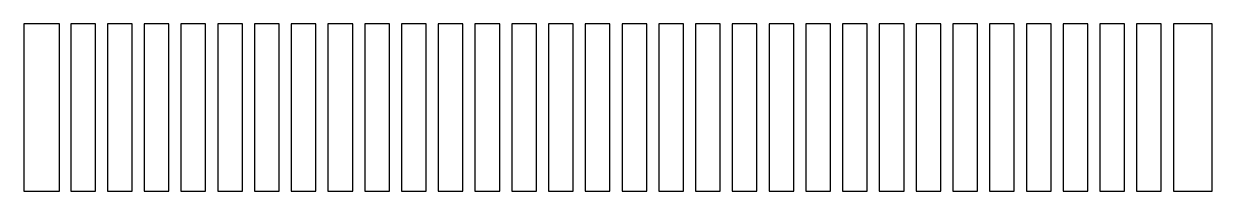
# Model space of a CAD drawing. Header units: millimetres. Extents: x 13 to 499, y 7 to 75.
import ezdxf

# ---------------------------------------------------------------- set-up
doc = ezdxf.new("R2010")
doc.units = ezdxf.units.MM
doc.layers.get('0').update_dxf_attribs({"linetype": 'CONTINUOUS'})

msp = doc.modelspace()

# ---------------------------------------------------------------- linework, layer by layer
for points in [[(27.78125, 74.81564), (13.22917, 74.81564), (13.22917, 6.51999), (27.78125, 6.51999)], [(32.39232, 74.81572), (32.39232, 6.52006), (42.47964, 6.52006), (42.47964, 74.81572)], [(47.4073, 74.81572), (47.4073, 6.52006), (57.49462, 6.52006), (57.49462, 74.81572)], [(72.50959, 6.52006), (72.50959, 74.81572), (62.42227, 74.81572), (62.42227, 6.52006)], [(87.52458, 74.81572), (77.43726, 74.81572), (77.43726, 6.52006), (87.52458, 6.52006)], [(102.53955, 74.81572), (92.45223, 74.81572), (92.45223, 6.52006), (102.53955, 6.52006)], [(117.55453, 74.81572), (107.46721, 74.81572), (107.46721, 6.52006), (117.55453, 6.52006)], [(132.56951, 74.81572), (122.48219, 74.81572), (122.48219, 6.52006), (132.56951, 6.52006)], [(147.58449, 74.81572), (137.49717, 74.81572), (137.49717, 6.52006), (147.58449, 6.52006)], [(162.59946, 74.81572), (152.51214, 74.81572), (152.51214, 6.52006), (162.59946, 6.52006)], [(177.61444, 74.81572), (167.52712, 74.81572), (167.52712, 6.52006), (177.61444, 6.52006)], [(192.62941, 74.81572), (182.54209, 74.81572), (182.54209, 6.52006), (192.62941, 6.52006)], [(207.6444, 74.81572), (197.55708, 74.81572), (197.55708, 6.52006), (207.6444, 6.52006)], [(222.65938, 74.81572), (212.57205, 74.81572), (212.57205, 6.52006), (222.65938, 6.52006)], [(237.67437, 74.81572), (227.58705, 74.81572), (227.58705, 6.52006), (237.67437, 6.52006)], [(252.68934, 74.81572), (242.60202, 74.81572), (242.60202, 6.52006), (252.68934, 6.52006)], [(267.70431, 74.81572), (257.61699, 74.81572), (257.61699, 6.52006), (267.70431, 6.52006)], [(282.71931, 74.81572), (272.63198, 74.81572), (272.63198, 6.52006), (282.71931, 6.52006)], [(297.73428, 74.81572), (287.64696, 74.81572), (287.64696, 6.52006), (297.73428, 6.52006)], [(312.74925, 74.81572), (302.66193, 74.81572), (302.66193, 6.52006), (312.74925, 6.52006)], [(327.76422, 74.81572), (317.6769, 74.81572), (317.6769, 6.52006), (327.76422, 6.52006)], [(342.77919, 74.81572), (332.69187, 74.81572), (332.69187, 6.52006), (342.77919, 6.52006)], [(357.79417, 74.81572), (347.70684, 74.81572), (347.70684, 6.52006), (357.79417, 6.52006)], [(372.80916, 74.81572), (362.72184, 74.81572), (362.72184, 6.52006), (372.80916, 6.52006)], [(387.82416, 74.81572), (377.73684, 74.81572), (377.73684, 6.52006), (387.82416, 6.52006)], [(402.83911, 74.81572), (392.75179, 74.81572), (392.75179, 6.52006), (402.83911, 6.52006)], [(417.85411, 74.81572), (407.76678, 74.81572), (407.76678, 6.52006), (417.85411, 6.52006)], [(432.86908, 74.81572), (422.78176, 74.81572), (422.78176, 6.52006), (432.86908, 6.52006)], [(447.88405, 74.81572), (437.79673, 74.81572), (437.79673, 6.52006), (447.88405, 6.52006)], [(462.89902, 74.81572), (452.8117, 74.81572), (452.8117, 6.52006), (462.89902, 6.52006)], [(477.91402, 74.81572), (467.8267, 74.81572), (467.8267, 6.52006), (477.91402, 6.52006)], [(498.7167, 74.81572), (482.8417, 74.81572), (482.8417, 6.52006), (498.7167, 6.52006)]]:
    msp.add_lwpolyline(points, close=True)

doc.saveas('drawing.dxf')
